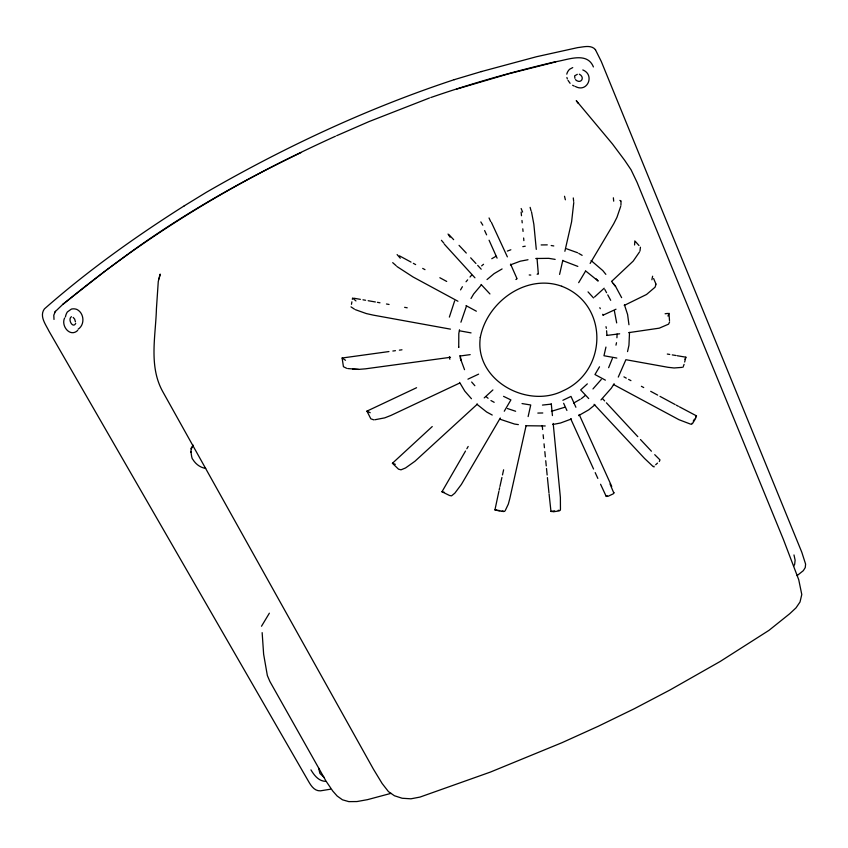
<?xml version="1.0" encoding="UTF-8"?>
<svg xmlns="http://www.w3.org/2000/svg" width="848" height="848" viewBox="0 0 848 848"><rect width="100%" height="100%" fill="white"/><g stroke="black" fill="none" stroke-linecap="round" stroke-linejoin="round"><path stroke-width="1.27" d="M620.937 205.227L621.033 201.071M616.931 337.769L617.09 334.038M629.523 332.405L628.951 345.284L627.541 351.602M573.778 202.492L571.605 221.794L564.874 251.294M634.58 244.987L634.855 240.853M560.454 509.531L560.38 497.469L553.182 423.428M587.335 383.868L580.668 389.932L588.703 398.549M351.464 304.294L351.899 301.814M352.344 299.344L352.588 297.998L355.937 300.934M449.355 317.099L454.655 300.87M459.51 329.766L458.81 333.54L458.726 347.468L458.715 346.927M460.92 322.208L466.368 306.372M639.975 251.103L640.431 247.203M651.879 279.776L652.621 276.204M496.886 510.242L494.946 509.892L498.878 491.363M499.143 490.144L499.652 487.727M499.938 486.445L501.921 477.488M502.482 474.933L503.617 469.813M615.977 345.157L616.507 342.709M526.12 425.579L509.828 498.486L508.334 504.083L505.249 510.581M528.134 416.569L530.731 404.984L522.029 403.574M691.692 424.307L691.926 423.29M64.618 318C60.749 325.876 70.066 337.727 77.719 330.423M559.585 274.413L562.818 260.283M159.032 278.886L160.177 274.095L158.269 281.504L156.424 308.852C155.672 336.232 148.654 366.039 162.636 391.416L373.343 769.009L382.13 783.488L388.448 791.608L394.426 795.753L402.164 798.254L410.93 798.805L419.972 797.088L490.42 772.072L561.927 742.721L598.222 726.28L634.251 708.748L669.994 689.975L720.175 661.472L768.966 630.361L789.721 613.729L796.028 607.846L800.024 601.985L801.784 594.512L798.742 579.756L783.404 539.466L637.06 182.331L631.082 169.823L624.711 160.367L612.426 143.927L576.258 100.636L578.325 103.498M684.082 364.386L683.022 367.195M684.665 362.022L685.862 357.188L677.202 355.725M620.715 206.34L616.941 217.374L613.708 223.777L590.134 263.421M656.034 284.218L655.048 287.218L646.526 294.489L624.245 305.418M667.98 316.081L668.955 313.23L669.507 320.597M695.932 417.407L696.484 415.87L679.428 406.828M608.62 367.693L612.404 358.397M625.57 360.442L618.266 377.084M684.972 359.319L685.862 357.188M55.438 311.29L53.795 315.18L54.007 319.442M669.602 321.911L668.584 324.148L659.267 328.165L628.665 332.639M193.1 445.094L191.182 449.037L191.648 447.161L190.726 452.228C191.129 449.175 191.235 458.959 192.941 459.595C195.718 464.121 200.351 467.661 205.693 468.382M793.622 566.22L794.682 564.28L795.117 560.157L793.982 554.942M75.726 323.438C72.939 328.982 67.374 319.272 71.412 316.686M261.502 626.237L269.367 613.189M500.288 418.011L461.386 484.431L454.835 493.154L451.539 495.857L449.578 495.508L441.967 491.776L465.51 451.041M466.845 448.751L468.17 446.472M460.538 289.899L462.404 286.719M504.263 411.227L510.899 399.917L503.553 396.355M471 298.496L473.65 293.991L481.282 284.96M578.665 282.67L585.417 271.349M639.424 252.079L633.202 261.099L611.927 281.112M693.251 421.138L694.523 419.06M695.795 416.993L696.484 415.87M692.487 423.608L695.678 418.393M614.122 383.731L611.355 388.151L600.967 399.917M466.04 281.759L467.64 279.861M470.025 277.02L471.626 275.123M592.964 388.946L601.296 379.459M54.95 311.926L63.388 303.807L104.982 271.19M63.112 304.241L62.932 304.411C135.648 244.086 215.837 193.037 301.178 152.492M477.445 404.072L414.895 461.301L405.514 467.979L400.998 469.824L398.507 469.177L392.423 463.262L432.247 426.555M594.512 297.054L604.189 288.203M484.208 397.892L492.9 389.942M654.041 466.188L654.02 467.004M655.684 464.725L657.497 463.114M659.32 461.503L659.977 459.892L654.72 454.655M481.632 265.88L483.54 264.279M487.028 279.554L494.119 273.618L502.101 268.943M581.346 398.666L585.268 395.475M594.872 404.867L588.777 409.817L578.569 415.647M78.133 329.215C85.118 324.689 84.228 313.06 76.871 309.435A9.148 8.512 27.9 0 0 71.38 309.085L67.363 311.958A14.978 13.939 27.6 0 0 65.434 316.919M797.099 575.622L803.31 570.672L805.261 567.556L805.6 564.09L801.784 552.207L601.264 61.416L595.37 49.597M106.021 270.395L127.878 254.209M128.917 253.435C193.153 206.88 263.315 168.996 335.448 136.242M184.493 205.682C135.468 236.709 87.969 270.586 44.393 308.926C39.114 316.177 45.792 324.561 48.961 331.112L308.439 781.22C311.025 785.778 314.502 791.195 320.48 790.834L330.391 789.212M184.27 205.831L206.34 192.305C285.087 146.863 368.032 108.067 454.443 79.595M491.776 258.725L496.069 256.213M515.891 279.501L516.792 278.971M573.683 403.054L580.255 399.291M600.564 484.25L606.108 496.165L607.295 495.614M613.645 492.603L610.019 483.996M607.889 496.366L613.38 493.769M373.83 419.866L370.82 418.806L366.93 411.132L416.591 387.716M459.616 383.084L390.917 415.435L384.738 417.863L374.89 419.749M467.926 379.173L478.622 374.138M603.066 315.18L616.008 309.213M336.645 135.712L368.975 121.603L429.533 97.965M572.739 67.586L569.665 69.229A9.37 8.862 -71.1 0 0 566.782 74.147M507.358 251.082L510.856 249.778M510.379 264.894L520.269 261.195L528.007 259.732M564.577 407.316L551.401 411.312M571.499 418.954L560.507 423.014L552.864 424.488M430.763 97.552C471.583 83.411 513.231 71.656 555.281 61.777C567.238 60.155 587.039 51.134 593.409 66.928M456.86 89.04L509.203 73.659L555.875 61.872M454.199 79.68L481.622 71.497M391.034 793.346L367.544 799.643L356.955 801.551L348.825 801.625L342.454 799.802L337.144 796.018L332.723 790.993L326.035 781.125L269.908 681.516L267.353 675.538L263.633 654.232L262.149 632.64M481.293 71.592L536.402 56.752L577.795 47.594C583.583 47.022 591.056 44.52 595.529 49.725M551.105 404.136L542.455 405.079M537.144 274.222L538.13 274.01M522.803 246.651L525.241 246.196M682.004 367.375L674.075 367.979L668.012 367.301L625.845 359.7M549.091 494.077L550.956 511.376L554.613 510.835M558.164 510.305L560.21 510.464M553.309 511.789L559.277 510.899M665.108 313.771L667.673 313.41M346.715 368.339L343.429 366.696L342.126 358.015L388.946 351.56M450.521 357.294L365.403 368.838L358.566 369.389L347.786 368.551M459.701 356.054L470.195 354.634M392.857 351.03L395.465 350.68M399.376 350.15L401.984 349.8M606.786 335.437L619.655 333.794M577.318 74.317L574.615 75.885L574.923 78.302M530.784 275.07L529.216 274.964M545.232 425.961L525.961 425.738M537.812 413.071L542.784 412.976M535.756 258.502L548.794 258.343L555.164 259.393M541.141 244.945L547.278 244.871M352.726 369.166L358.566 369.389M518.361 424.615L514.556 424.053L500.044 419.241M497.787 510.676L503.691 511.567M494.946 509.892L499.748 510.613M502.09 510.962L504.719 511.418M551.189 245.517L553.786 245.952M667.302 354.051L669.772 354.464M672.252 354.888L675.973 355.513M353.881 298.22L360.379 299.355M362.976 299.81L365.573 300.266M368.17 300.711L375.367 301.973M616.835 358.068L603.967 355.736L605.949 347.065M450.436 329.141L373.215 315.117L366.325 313.569L355.429 309.7M459.457 330.784L471.053 332.893M377.392 302.323L379.978 302.8M386.465 303.997L389.062 304.464M404.623 307.326L407.22 307.803M325.621 781.347C318.7 781.22 314.173 775.305 310.951 769.867M550.956 511.376L552.313 511.641M441.967 491.776L444.469 492.381M690.717 424.18L679.004 419.718L613.464 384.494M562.871 400.288L570.99 396.408L575.898 407.263M575.389 86.496C587.452 93.11 595.169 74.836 582.809 69.949M507.464 408.535L515.626 411.259M562.818 260.654L577.827 266.41M566.581 248.793L577.658 252.757M392.423 463.262L395.348 464.322M606.108 496.165L606.871 496.515M366.93 411.132L370.226 412.732M572.612 85.277L574.287 86.104M676.28 405.164L678.379 406.277M605.377 380.137L594.967 374.54L599.515 366.802M623.948 376.872L626.28 378.134M628.601 379.385L630.933 380.646M641.395 386.306L643.717 387.557M650.702 391.331L657.677 395.104M659.998 396.366L675.125 404.538M399.44 255.842L411.036 262.096M413.347 263.346L415.668 264.597M492.232 415.032L486.657 412.022L476.767 404.136M457.931 301.241L413.124 277.02L396.928 266.516M465.997 305.598L476.353 311.205M490.95 400.563L494.183 402.312M422.696 268.403L424.986 269.643M439.847 277.731L446.705 281.451M619.856 200.404L620.736 200.902M73.172 317.417L74.645 319.092L75.43 321.816M323.989 777.266L319.919 773.482L318.625 768.065M585.491 270.819L598.179 281.048L596.208 278.854M578.771 253.414L582.141 255.354M575.432 79.648C580.901 84.779 585.438 77.316 579.332 74.2M350.998 306.87L354.464 309.17M342.126 358.015L345.507 360.273M486.18 396.737L488.088 398.263M653.161 466.58L644.586 458.492L594.056 404.295M591.098 260.548L602.811 270.586L605.854 274.36M392.698 262.647L396.175 265.71M449.154 234.875L453.659 239.655M459.054 245.358L466.294 253.064M651.412 451.2L640.484 439.54M602.833 398.952L604.624 400.892M606.415 402.821L637.791 436.646M474.944 277.805L444.31 244.15M481.113 284.451L489.932 293.949M470.672 257.813L475.929 263.495M477.689 265.392L481.198 269.187M593.505 297.924L588.035 291.882M635.724 241.85L638.968 245.528M471.456 398.74L464.799 391.129L459.605 382.406M397.118 254.591L400.288 258.216M471.647 382.024L474.859 385.713M441.426 240.302L443.843 243.143M611.514 281.366L615.553 286.37L621.637 297.659M613.221 283.476L615.553 286.37M570.089 83.316L568.043 80.401M448.041 234.027L450.097 237.196M480.827 221.922L482.819 225.186M604.804 289.444L606.574 292.708M607.751 294.881L610.698 300.309M491.352 222.24L507.369 256.87M599.822 307.697L600.289 308.683M597.84 478.389L595.19 472.612M484.632 230.55L486.604 234.854M489.073 240.217L497.087 258.131M563.644 403.277L566.909 410.453M570.715 418.817L593.558 469.029M579.163 414.492L611.747 486.466M489.042 217.957L490.6 221.434M510.57 264.12L516.973 278.6M653.607 278.536L655.907 283.91M602.78 314.279L603.119 315.117M521.149 208.534L522.591 212.042M605.991 326.66L606.362 328.314M460.104 357.729L464.534 369.675M613.941 492.465L614.153 493.08M614.365 310.792L616.676 322.918M624.435 304.792L627.605 314.555L628.951 324.742M460.676 359.245L461.068 360.464L460.21 355.545M566.899 77.486L567.354 78.959M530.127 207.357L531.081 210.929M564.514 196.259L565.372 199.789M531.537 211.947L533.848 224.243L536.286 249.376M449.398 356.754L449.843 359.266M573.28 197.934L573.661 201.379M548.963 492.921L547.405 477.604M613.358 197.796L613.698 201.156M521.138 212.138L521.499 215.721M521.976 220.48L522.209 222.854M522.792 228.801L523.057 231.409M542.243 425.632L542.625 429.533M543.144 434.727L543.536 438.628M544.045 443.822L544.437 447.723M544.829 451.624L545.338 456.818M545.73 460.718L546.25 465.912M546.504 468.509L547.151 475.007M551.285 403.796L552.43 415.573M606.585 330.773L606.945 335.363M523.64 237.991L523.863 240.62M537.038 258.364L538.321 273.756M480.35 337.218L480.307 337.398C487.038 301.962 526.375 273.342 561.885 286.306L561.747 286.274C608.843 304.156 607.868 370.915 562.998 390.811C527.043 409.096 474.106 379.84 480.35 337.218"/></g></svg>
